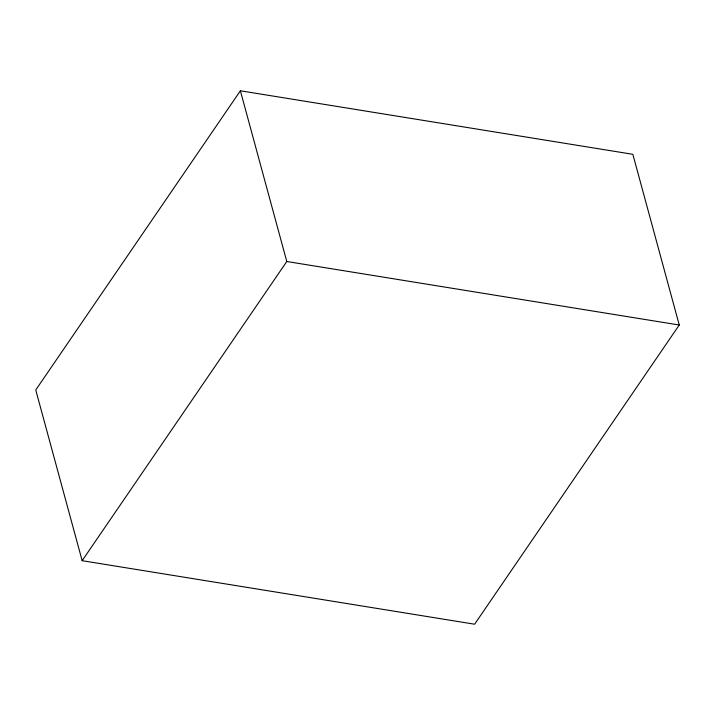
<?xml version="1.0" encoding="UTF-8"?>
<svg xmlns="http://www.w3.org/2000/svg" width="715" height="715" viewBox="0 0 715 715"><rect width="100%" height="100%" fill="white"/><g stroke="black" fill="none" stroke-linecap="round" stroke-linejoin="round"><path stroke-width="1.07" d="M240.383 90.787L35.75 389.979L82.154 560.694L474.617 624.213L679.25 325.021L632.847 154.306L240.383 90.787L286.786 261.502L82.154 560.694M286.786 261.502L679.25 325.021"/></g></svg>
